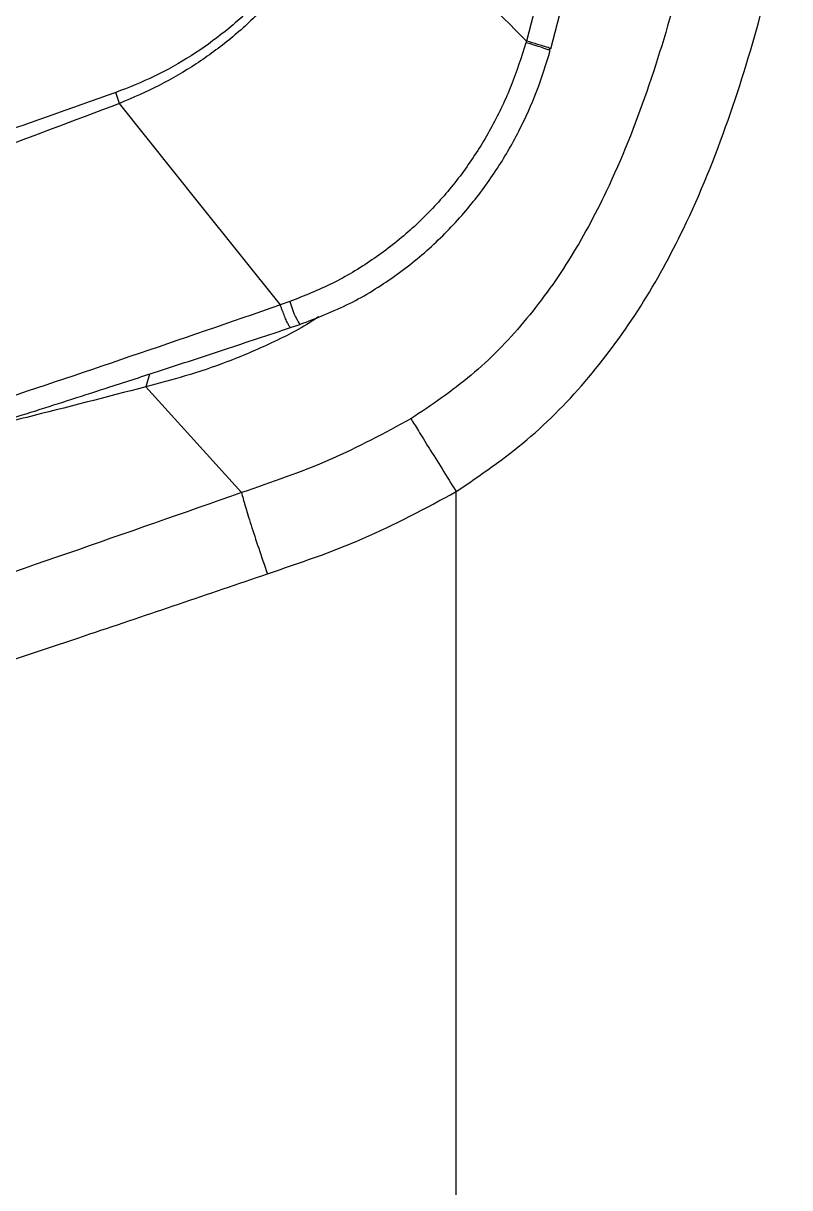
# Model space of a CAD drawing. Extents: x 939 to 1039, y 781 to 934.
# Drawn here: x 1029.956 to 1032.215, y 814.795 to 818.226 of the extents above; entities that cross this region are included whole.
import ezdxf

# ---------------------------------------------------------------- set-up
doc = ezdxf.new("R2010")
doc.units = 0
doc.header["$MEASUREMENT"] = 0
doc.layers.add('1', color=4, linetype='Continuous')

# ---------------------------------------------------------------- blocks, each defined once
blk = doc.blocks.new('Envoy')
at = {"layer": '1', "color": 3, "linetype": 'Continuous', "lineweight": 25}
for p, q in [((92.8313, 19.1752), (92.7849, 18.999)), ((92.8564, 18.9765), (92.9036, 19.1552)), ((91.5854, 18.8152), (91.5741, 18.8473)), ((92.0874, 18.2314), (92.0594, 18.2214)), ((92.0895, 18.1548), (92.1169, 18.164)), ((91.6735, 18.0177), (91.6633, 17.9801)), ((91.6633, 17.9801), (91.945, 17.6685)), ((92.5778, 17.6612), (92.5778, 17.6713)), ((92.5778, 15.3083), (92.5778, 17.6612))]:
    blk.add_line(p, q, dxfattribs=at)
at = {"layer": '1', "color": 3, "linetype": 'Continuous', "lineweight": 25, "flags": 128}
blk.add_lwpolyline([(92.0595, 18.2214), (91.8225, 18.5183), (91.5854, 18.8152)], dxfattribs=at)
at = {"layer": '1', "color": 3, "linetype": 'Continuous', "lineweight": 25}
for centre, radius, start, end in [((92.5737, 18.1998), 0.8213, 69.966, 75.2029), ((92.3314, 18.2983), 0.2531, 195.3395, 212.0594)]:
    blk.add_arc(centre, radius, start, end, dxfattribs=at)
for points, knots in [([(92.2314, 19.5338), (92.2192, 19.4944), (92.1949, 19.4159), (92.1391, 19.3054), (92.0707, 19.2026), (91.9896, 19.109), (91.8982, 19.0257), (91.7975, 18.954), (91.6897, 18.8926), (91.6127, 18.8625), (91.5741, 18.8473)], [0, 0, 0, 0, 0.12491, 0.249366, 0.374617, 0.499197, 0.624501, 0.749326, 0.874057, 1, 1, 1, 1]), ([(92.2596, 19.526), (92.2466, 19.4856), (92.2206, 19.4051), (92.1623, 19.2919), (92.0915, 19.1867), (92.0083, 19.0908), (91.9149, 19.0051), (91.8126, 18.9302), (91.7029, 18.8656), (91.6248, 18.8321), (91.5854, 18.8152)], [0, 0, 0, 0, 0.125246, 0.249889, 0.375057, 0.499449, 0.624439, 0.749006, 0.873563, 1, 1, 1, 1]), ([(92.7849, 18.999), (92.6973, 19.0868), (92.6093, 19.1749), (92.5186, 19.2663), (92.5068, 19.2781), (92.4634, 19.3216), (92.3792, 19.4061), (92.3034, 19.4821), (92.2596, 19.526)], [0, 0, 0, 0, 0.500044, 0.502111, 0.519162, 0.567197, 0.750023, 1, 1, 1, 1]), ([(93.3121, 19.4787), (93.2869, 19.3726), (93.2369, 19.1612), (93.1446, 18.851), (93.037, 18.5795), (92.9142, 18.3517), (92.7818, 18.1684), (92.6266, 18.0086), (92.5051, 17.9267), (92.4444, 17.8858)], [0, 0, 0, 0, 0.175374, 0.349469, 0.519937, 0.644123, 0.764738, 0.882623, 1, 1, 1, 1]), ([(92.5778, 17.6713), (92.6489, 17.7199), (92.7916, 17.8174), (92.973, 18.0045), (93.1264, 18.215), (93.2652, 18.4693), (93.3837, 18.7637), (93.4825, 19.0915), (93.5348, 19.312), (93.5608, 19.4212)], [0, 0, 0, 0, 0.125006, 0.250577, 0.376536, 0.502709, 0.670612, 0.836941, 1, 1, 1, 1]), ([(92.7834, 18.9939), (92.7699, 18.9518), (92.7427, 18.8672), (92.6854, 18.7469), (92.6156, 18.6334), (92.5326, 18.5287), (92.4375, 18.4341), (92.3306, 18.3516), (92.2139, 18.2817), (92.1296, 18.2482), (92.0874, 18.2314)], [0, 0, 0, 0, 0.123733, 0.248314, 0.371823, 0.495794, 0.620899, 0.746105, 0.872825, 1, 1, 1, 1]), ([(92.7849, 18.999), (92.7846, 18.998), (92.7841, 18.9963), (92.7836, 18.9946), (92.7834, 18.9939)], [0, 0, 0, 0, 0.560172, 1, 1, 1, 1]), ([(92.8527, 18.9767), (92.8548, 18.9765), (92.8581, 18.9761), (92.8526, 18.9783), (92.8446, 18.981), (92.8329, 18.9848), (92.8141, 18.9905), (92.7964, 18.9956), (92.7849, 18.999)], [0, 0, 0, 0, 0.239154, 0.368162, 0.500001, 0.631837, 0.760839, 1, 1, 1, 1]), ([(92.8527, 18.9767), (92.8525, 18.9758), (92.852, 18.9741), (92.8515, 18.9724), (92.8513, 18.9717)], [0, 0, 0, 0, 0.56014, 1, 1, 1, 1]), ([(92.1169, 18.164), (92.1665, 18.1831), (92.2642, 18.2207), (92.3963, 18.3026), (92.5129, 18.3971), (92.6126, 18.5023), (92.6961, 18.6145), (92.7637, 18.7312), (92.8173, 18.8501), (92.8426, 18.9316), (92.855, 18.9714)], [0, 0, 0, 0, 0.139836, 0.276097, 0.407381, 0.534905, 0.657124, 0.775154, 0.889984, 1, 1, 1, 1]), ([(91.5741, 18.8473), (91.4413, 18.8002), (91.1755, 18.7059), (90.7742, 18.573), (90.3722, 18.4445), (89.9707, 18.3218), (89.5714, 18.2035), (89.2096, 18.099), (88.8892, 18.0067), (88.6118, 17.926), (88.3504, 17.8485), (88.1104, 17.7743), (87.8937, 17.7049), (87.6998, 17.6412), (87.5249, 17.5818), (87.4207, 17.5468), (87.3686, 17.5293)], [0, 0, 0, 0, 0.082411, 0.164951, 0.247638, 0.330248, 0.412935, 0.496232, 0.559503, 0.622548, 0.685579, 0.74922, 0.81255, 0.875197, 0.937632, 1, 1, 1, 1]), ([(91.5855, 18.8151), (91.451, 18.7644), (91.1818, 18.6627), (90.7761, 18.5162), (90.37, 18.3733), (89.9648, 18.2362), (89.5623, 18.1047), (89.1981, 17.9899), (88.8764, 17.891), (88.5988, 17.8069), (88.3376, 17.7292), (88.0981, 17.6573), (87.8806, 17.593), (87.6849, 17.5362), (87.5069, 17.486), (87.4007, 17.4566), (87.3477, 17.4419)], [0, 0, 0, 0, 0.082589, 0.165416, 0.248371, 0.331192, 0.414034, 0.497446, 0.560621, 0.623393, 0.686188, 0.749611, 0.812567, 0.875073, 0.937549, 1, 1, 1, 1]), ([(92.0595, 18.2214), (91.9115, 18.1704), (91.616, 18.0685), (91.1768, 17.9206), (90.7426, 17.7791), (90.3141, 17.6461), (89.8911, 17.5228), (89.4747, 17.4104), (89.0679, 17.3109), (88.6755, 17.2264), (88.3335, 17.1635), (88.0391, 17.1187), (87.7889, 17.0879), (87.5529, 17.0663), (87.4138, 17.059), (87.3442, 17.0553)], [0, 0, 0, 0, 0.083389, 0.166545, 0.249266, 0.331863, 0.414655, 0.498053, 0.581911, 0.665729, 0.748937, 0.811246, 0.87376, 0.936869, 1, 1, 1, 1]), ([(92.0898, 18.155), (92.0898, 18.155), (92.0894, 18.1541), (92.0874, 18.1563), (92.0835, 18.1623), (92.0783, 18.1732), (92.0722, 18.1874), (92.0659, 18.2036), (92.0615, 18.2156), (92.0594, 18.2214)], [0, 0, 0, 0, 0.0039899, 0.1729583, 0.3461549, 0.5193501, 0.6883239, 0.8494141, 1, 1, 1, 1]), ([(92.1734, 18.1878), (92.1723, 18.187), (92.1289, 18.1558), (92.0376, 18.1101), (91.9063, 18.0529), (91.7812, 18.0116), (91.7018, 17.9904), (91.6633, 17.9801)], [0, 0, 0, 0, 0.007326, 0.28614, 0.542847, 0.777995, 1, 1, 1, 1]), ([(87.4115, 17.0228), (87.4641, 17.0265), (87.5729, 17.0341), (87.7538, 17.0529), (87.9405, 17.0759), (88.1526, 17.1062), (88.387, 17.1445), (88.6397, 17.1912), (88.8726, 17.2383), (89.0818, 17.2838), (89.2726, 17.3276), (89.4558, 17.3716), (89.6433, 17.4184), (89.873, 17.478), (90.1487, 17.5528), (90.4708, 17.6444), (90.7904, 17.7393), (91.0424, 17.8167), (91.2213, 17.8728), (91.3358, 17.909), (91.4469, 17.9444), (91.5695, 17.9839), (91.7192, 18.0325), (91.8968, 18.0907), (92.0247, 18.1333), (92.0898, 18.1549)], [0, 0, 0, 0, 0.049216, 0.101623, 0.150721, 0.196721, 0.260224, 0.317422, 0.368441, 0.413138, 0.451408, 0.488313, 0.52652, 0.565887, 0.626878, 0.690625, 0.754948, 0.812342, 0.835684, 0.857522, 0.877856, 0.8991, 0.92741, 0.963089, 1, 1, 1, 1]), ([(91.6633, 17.9801), (91.5455, 17.9497), (91.3677, 17.9038), (91.1948, 17.8608), (91.1364, 17.8463)], [0, 0, 0, 0, 0.662493, 1, 1, 1, 1]), ([(92.4444, 17.8858), (92.3661, 17.8437), (92.2056, 17.7574), (92.0333, 17.6986), (91.945, 17.6685)], [0, 0, 0, 0, 0.487752, 1, 1, 1, 1]), ([(92.4444, 17.8858), (92.4511, 17.8751), (92.4644, 17.8536), (92.497, 17.8013), (92.5355, 17.7393), (92.5637, 17.694), (92.5778, 17.6713)], [0, 0, 0, 0, 0.249998, 0.500002, 0.750006, 1, 1, 1, 1]), ([(92.0215, 17.4293), (92.1162, 17.4613), (92.3085, 17.5262), (92.4872, 17.6225), (92.5778, 17.6713)], [0, 0, 0, 0, 0.493055, 1, 1, 1, 1]), ([(91.945, 17.6685), (91.774, 17.6085), (91.4327, 17.4887), (90.9226, 17.3142), (90.4575, 17.1608), (90.0368, 17.0288), (89.6603, 16.9173), (89.2861, 16.8139), (89.0431, 16.7549), (88.9212, 16.7253)], [0, 0, 0, 0, 0.166666, 0.332477, 0.498131, 0.622659, 0.747705, 0.873437, 1, 1, 1, 1]), ([(91.945, 17.6685), (91.9481, 17.6567), (91.9542, 17.6331), (91.9723, 17.5748), (91.995, 17.5055), (92.0126, 17.4547), (92.0215, 17.4293)], [0, 0, 0, 0, 0.25, 0.499998, 0.750002, 1, 1, 1, 1]), ([(88.8979, 16.5097), (89.0257, 16.5376), (89.2798, 16.593), (89.6702, 16.6922), (90.0614, 16.7999), (90.4964, 16.9285), (90.9752, 17.0788), (91.4982, 17.2509), (91.8469, 17.3698), (92.0215, 17.4293)], [0, 0, 0, 0, 0.128248, 0.255092, 0.380726, 0.505361, 0.670513, 0.835147, 1, 1, 1, 1])]:
    blk.add_open_spline(points, degree=3, knots=knots, dxfattribs=at)

msp = doc.modelspace()

# ---------------------------------------------------------------- block references
at = {"layer": '1'}
msp.add_blockref('Envoy', (938.6538, 799.1744), dxfattribs=at)

doc.saveas('drawing.dxf')
